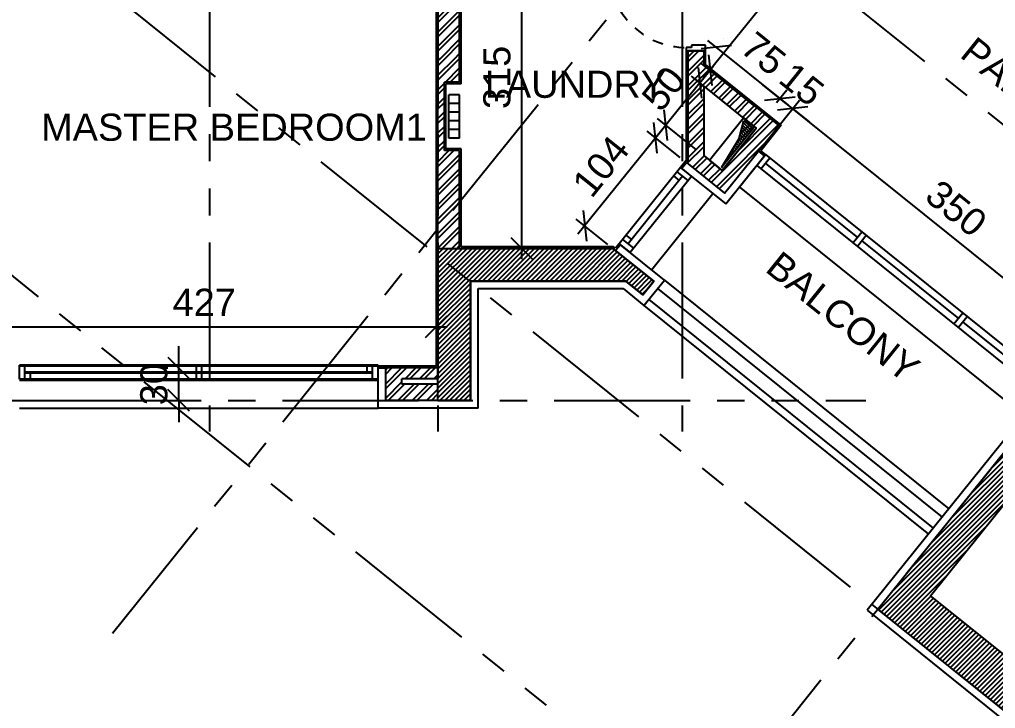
# Model space of a CAD drawing. Extents: x 83 to 143.2, y -2.6 to 70.8.
# Drawn here: x 99.73 to 108.71, y 39.16 to 45.51 of the extents above; entities that cross this region are included whole.
import ezdxf
from ezdxf.enums import TextEntityAlignment as Align

# ---------------------------------------------------------------- set-up
doc = ezdxf.new("R2010")
doc.units = 0
doc.header["$MEASUREMENT"] = 0
doc.header["$PDMODE"] = 3
doc.header["$PDSIZE"] = 0.3
doc.linetypes.add('AXIS_100$0$A-AXIS$0$PHANTOM', pattern=[2.5, 1.25, -0.25, 0.25, -0.25, 0.25, -0.25])
doc.linetypes.add('HIDDEN2', pattern=[0.1875, 0.125, -0.0625])
doc.layers.get('0').update_dxf_attribs({"linetype": 'CONTINUOUS'})
doc.layers.get('DEFPOINTS').update_dxf_attribs({"linetype": 'CONTINUOUS'})
for name, color, linetype in [('04', 4, 'CONTINUOUS'), ('A-ALU', 9, 'CONTINUOUS'), ('A-BALUST', 1, 'CONTINUOUS'), ('a-dim', 3, 'CONTINUOUS'), ('A-DOORS', 1, 'CONTINUOUS'), ('A-FC-PROJECTION', 8, 'HIDDEN2'), ('A-HATCH-CONC', 8, 'CONTINUOUS'), ('A-HATCH-WALL', 8, 'CONTINUOUS'), ('A-NOMENCLATURE', 3, 'CONTINUOUS'), ('A-PLASTER', 8, 'CONTINUOUS'), ('A-PROJECTION', 9, 'CONTINUOUS'), ('a-revetement', 1, 'CONTINUOUS'), ('a-shaft', 251, 'CONTINUOUS'), ('A-WALL', 4, 'CONTINUOUS'), ('AXIS_100$0$A-AXIS-100', 10, 'AXIS_100$0$A-AXIS$0$PHANTOM'), ('COLUMN', 2, 'CONTINUOUS'), ('S-8TH$0$A-SHAFT 7-8', 8, 'CONTINUOUS'), ('S-8TH$0$A-SHAFT 9-10TH', 9, 'CONTINUOUS'), ('S-8TH$0$A-STR 7-8TH', 2, 'CONTINUOUS')]:
    doc.layers.add(name, color=color, linetype=linetype)
doc.styles.add('A100-STEXT', font='ARIAL.TTF', dxfattribs={"height": 0.25})
doc.dimstyles.new('A100-DIM', dxfattribs={"dimtxt": 0.25, "dimasz": 0.2, "dimexe": 0.1, "dimexo": 0.3, "dimgap": 0.1, "dimtad": 1, "dimlfac": 100, "dimrnd": 0.5, "dimdsep": 46, "dimtxsty": 'A100-STEXT', "dimblk1": 'OBLIQUE', "dimblk2": 'OBLIQUE', "dimsah": 1, "dimcen": -0.05, "dimdle": 0.1, "dimclrd": 15, "dimclre": 15, "dimclrt": 256, "dimadec": 0, "dimazin": 0, "dimtfac": 0.28, "dimtix": 1, "dimtmove": 2, "dimatfit": 3, "dimldrblk": 'OBLIQUE', "dimfxl": 0, "dimtolj": 1, "dimarcsym": 0})
pattern_1 = [(45, (40.92615, 14.29517), (-0.06629126, 0.06629126), []), (45, (40.97035, 14.29517), (-0.06629126, 0.06629126), [])]

# ---------------------------------------------------------------- blocks, each defined once
blk = doc.blocks.new('_OBLIQUE')
at = {"color": 0, "linetype": 'ByBlock'}
blk.add_line((-0.5, -0.5), (0.5, 0.5), dxfattribs=at)
blk = doc.blocks.new('*D54')
at = {"layer": 'a-dim', "color": 15, "lineweight": -2}
for p, q in [((108.1202, 47.5744), (106.0208, 44.9639)), ((108.1626, 47.412), (108.1354, 47.4338)), ((106.484, 44.7197), (106.0055, 45.1045))]:
    blk.add_line(p, q, dxfattribs=at)
at = {"layer": 'DEFPOINTS', "color": 0}
for p in [(107.9288, 47.6), (106.0835, 45.0418), (106.7178, 44.5317)]:
    blk.add_point(p, dxfattribs=at)
at = {"layer": 'a-dim', "color": 15, "lineweight": -2, "xscale": 0.2, "yscale": 0.2, "zscale": 0.2}
for p, rotation in [((108.0575, 47.4965), 51.1937093686067), ((106.0835, 45.0418), 231.1937093686067)]:
    blk.add_blockref('_OBLIQUE', p, dxfattribs=dict(at, rotation=rotation))
at = {"layer": 'a-dim', "insert": (106.893, 46.4119), "char_height": 0.25, "attachment_point": 5, "rotation": 51.19371, "style": 'A100-STEXT'}
blk.add_mtext('\\A1;315', dxfattribs=at)
blk = doc.blocks.new('*D55')
at = {"layer": 'a-dim', "color": 15, "lineweight": -2}
for p, q in [((105.9894, 44.9249), (106.1148, 45.0808)), ((105.9894, 44.9249), (105.6761, 44.5353)), ((106.2731, 44.6968), (105.9115, 44.9876)), ((105.9598, 44.3072), (105.5982, 44.598)), ((105.6761, 44.5353), (105.5508, 44.3794))]:
    blk.add_line(p, q, dxfattribs=at)
at = {"layer": 'DEFPOINTS', "color": 0}
for p in [(105.6761, 44.5353), (106.5069, 44.5088), (106.1935, 44.1192)]:
    blk.add_point(p, dxfattribs=at)
at = {"layer": 'a-dim', "color": 15, "lineweight": -2, "xscale": 0.2, "yscale": 0.2, "zscale": 0.2}
for p, rotation in [((105.9894, 44.9249), 231.1937093686067), ((105.6761, 44.5353), 51.19370936860672)]:
    blk.add_blockref('_OBLIQUE', p, dxfattribs=dict(at, rotation=rotation))
at = {"layer": 'a-dim', "insert": (105.6554, 44.8728), "char_height": 0.25, "attachment_point": 5, "rotation": 51.19371, "style": 'A100-STEXT'}
blk.add_mtext('\\A1;50', dxfattribs=at)
blk = doc.blocks.new('*D56')
at = {"layer": 'a-dim', "color": 15, "lineweight": -2}
for p, q in [((105.6448, 44.4963), (104.8677, 43.53)), ((105.8073, 44.2373), (105.5042, 44.4811)), ((105.143, 43.4369), (104.8524, 43.6706))]:
    blk.add_line(p, q, dxfattribs=at)
at = {"layer": 'DEFPOINTS', "color": 0}
for p in [(106.0411, 44.0493), (104.9303, 43.608), (105.3768, 43.2489)]:
    blk.add_point(p, dxfattribs=at)
at = {"layer": 'a-dim', "color": 15, "lineweight": -2, "xscale": 0.2, "yscale": 0.2, "zscale": 0.2}
for p, rotation in [((105.5821, 44.4184), 51.1937093686067), ((104.9303, 43.608), 231.1937093686067)]:
    blk.add_blockref('_OBLIQUE', p, dxfattribs=dict(at, rotation=rotation))
at = {"layer": 'a-dim', "insert": (105.0788, 44.1558), "char_height": 0.25, "attachment_point": 5, "rotation": 51.19371, "style": 'A100-STEXT'}
blk.add_mtext('\\A1;104', dxfattribs=at)
blk = doc.blocks.new('*D68')
at = {"layer": 'a-dim', "color": 15, "lineweight": -2}
for p, q in [((106.7178, 44.5317), (106.9057, 44.7654)), ((109.6484, 42.4314), (106.7651, 44.7501)), ((109.4452, 42.3383), (109.6332, 42.572))]:
    blk.add_line(p, q, dxfattribs=at)
at = {"layer": 'DEFPOINTS', "color": 0}
for p in [(106.8431, 44.6875), (106.5298, 44.2979), (109.2572, 42.1045)]:
    blk.add_point(p, dxfattribs=at)
at = {"layer": 'a-dim', "color": 15, "lineweight": -2, "xscale": 0.2, "yscale": 0.2, "zscale": 0.2}
for p, rotation in [((106.8431, 44.6875), 141.1937093939583), ((109.5705, 42.4941), 321.1937093939583)]:
    blk.add_blockref('_OBLIQUE', p, dxfattribs=dict(at, rotation=rotation))
at = {"layer": 'a-dim', "insert": (108.3495, 43.7682), "char_height": 0.25, "attachment_point": 5, "rotation": 321.19371, "style": 'A100-STEXT'}
blk.add_mtext('\\A1;350', dxfattribs=at)
blk = doc.blocks.new('*D69')
at = {"layer": 'a-dim', "color": 15, "lineweight": -2}
for p, q in [((106.7262, 44.7815), (106.5703, 44.9068)), ((106.6949, 44.7426), (106.7888, 44.8594)), ((106.7178, 44.5317), (106.9057, 44.7654)), ((106.8431, 44.6875), (106.7262, 44.7815)), ((106.8431, 44.6875), (106.9989, 44.5621))]:
    blk.add_line(p, q, dxfattribs=at)
at = {"layer": 'DEFPOINTS', "color": 0}
for p in [(106.7262, 44.7815), (106.5069, 44.5088), (106.5298, 44.2979)]:
    blk.add_point(p, dxfattribs=at)
at = {"layer": 'a-dim', "color": 15, "lineweight": -2, "xscale": 0.2, "yscale": 0.2, "zscale": 0.2}
for p, rotation in [((106.7262, 44.7815), 321.1937093939572), ((106.8431, 44.6875), 141.1937093939572)]:
    blk.add_blockref('_OBLIQUE', p, dxfattribs=dict(at, rotation=rotation))
at = {"layer": 'a-dim', "insert": (106.9273, 44.9119), "char_height": 0.25, "attachment_point": 5, "rotation": 321.19371, "style": 'A100-STEXT'}
blk.add_mtext('\\A1;15', dxfattribs=at)
blk = doc.blocks.new('*D70')
at = {"layer": 'a-dim', "color": 15, "lineweight": -2}
for p, q in [((107.7408, 47.3662), (107.574, 47.1588)), ((107.5588, 47.2994), (112.6078, 43.239)), ((112.634, 43.4312), (112.4672, 43.2238))]:
    blk.add_line(p, q, dxfattribs=at)
at = {"layer": 'DEFPOINTS', "color": 0}
for p in [(107.9288, 47.6), (112.822, 43.6649), (112.5298, 43.3017)]:
    blk.add_point(p, dxfattribs=at)
at = {"layer": 'a-dim', "color": 15, "lineweight": -2, "xscale": 0.2, "yscale": 0.2, "zscale": 0.2}
for p, rotation in [((107.6367, 47.2367), 141.1937091495732), ((112.5298, 43.3017), 321.1937091495732)]:
    blk.add_blockref('_OBLIQUE', p, dxfattribs=dict(at, rotation=rotation))
at = {"layer": 'a-dim', "insert": (110.2259, 45.4466), "char_height": 0.25, "attachment_point": 5, "rotation": 321.19371, "style": 'A100-STEXT'}
blk.add_mtext('\\A1;628', dxfattribs=at)
blk = doc.blocks.new('*D84')
at = {"layer": 'a-dim', "color": 15, "lineweight": -2}
for p, q in [((101.1929, 42.3), (101.1929, 42.5)), ((101.0278, 42.3), (101.0929, 42.3)), ((101.1929, 42), (101.1929, 42.3)), ((99.9578, 42), (101.2929, 42)), ((101.1929, 42), (101.1929, 41.8))]:
    blk.add_line(p, q, dxfattribs=at)
at = {"layer": 'DEFPOINTS', "color": 0}
for p in [(101.1929, 42.3), (101.3278, 42.3), (99.6578, 42)]:
    blk.add_point(p, dxfattribs=at)
at = {"layer": 'a-dim', "color": 15, "lineweight": -2, "xscale": 0.2, "yscale": 0.2, "zscale": 0.2}
for p, rotation in [((101.1929, 42.3), 270), ((101.1929, 42), 90)]:
    blk.add_blockref('_OBLIQUE', p, dxfattribs=dict(at, rotation=rotation))
at = {"layer": 'a-dim', "insert": (100.9652, 42.15), "char_height": 0.25, "attachment_point": 5, "rotation": 90, "style": 'A100-STEXT'}
blk.add_mtext('\\A1;30', dxfattribs=at)
blk = doc.blocks.new('*D92')
at = {"layer": 'a-dim', "color": 15, "lineweight": -2}
for p, q in [((104.3501, 43.3), (104.3501, 46.65)), ((104.0278, 46.55), (104.4501, 46.55)), ((104.0278, 43.4), (104.4501, 43.4))]:
    blk.add_line(p, q, dxfattribs=at)
at = {"layer": 'DEFPOINTS', "color": 0}
for p in [(103.7278, 46.55), (104.3501, 46.55), (103.7278, 43.4)]:
    blk.add_point(p, dxfattribs=at)
at = {"layer": 'a-dim', "color": 15, "lineweight": -2, "xscale": 0.2, "yscale": 0.2, "zscale": 0.2}
for p, rotation in [((104.3501, 46.55), 90), ((104.3501, 43.4), 270)]:
    blk.add_blockref('_OBLIQUE', p, dxfattribs=dict(at, rotation=rotation))
at = {"layer": 'a-dim', "insert": (104.1224, 44.975), "char_height": 0.25, "attachment_point": 5, "rotation": 90, "style": 'A100-STEXT'}
blk.add_mtext('\\A1;315', dxfattribs=at)
blk = doc.blocks.new('*D93')
at = {"layer": 'a-dim', "color": 15, "lineweight": -2}
for p, q in [((99.2928, 42.8866), (99.2928, 42.7787)), ((103.5628, 42.8716), (103.5628, 42.7787)), ((99.1928, 42.6787), (103.6628, 42.6787))]:
    blk.add_line(p, q, dxfattribs=at)
at = {"layer": 'DEFPOINTS', "color": 0}
for p in [(103.5628, 42.6787), (99.2928, 42.5866), (103.5628, 42.5716)]:
    blk.add_point(p, dxfattribs=at)
at = {"layer": 'a-dim', "color": 15, "lineweight": -2, "xscale": 0.2, "yscale": 0.2, "zscale": 0.2, "rotation": 180}
blk.add_blockref('_OBLIQUE', (99.2928, 42.6787), dxfattribs=at)
at = {"layer": 'a-dim', "color": 15, "lineweight": -2, "xscale": 0.2, "yscale": 0.2, "zscale": 0.2}
blk.add_blockref('_OBLIQUE', (103.5628, 42.6787), dxfattribs=at)
at = {"layer": 'a-dim', "insert": (101.4278, 42.9042), "char_height": 0.25, "attachment_point": 5, "style": 'A100-STEXT'}
blk.add_mtext('\\A1;427', dxfattribs=at)
blk = doc.blocks.new('*D94')
at = {"layer": 'a-dim', "color": 15, "lineweight": -2}
for p, q in [((106.8041, 44.7188), (106.0631, 45.3147)), ((106.2038, 45.33), (106.2037, 45.33)), ((106.7889, 44.8595), (106.7888, 44.8594))]:
    blk.add_line(p, q, dxfattribs=at)
at = {"layer": 'DEFPOINTS', "color": 0}
for p in [(106.141, 45.252), (106.0158, 45.0963), (106.6009, 44.6257)]:
    blk.add_point(p, dxfattribs=at)
at = {"layer": 'a-dim', "color": 15, "lineweight": -2, "xscale": 0.2, "yscale": 0.2, "zscale": 0.2}
for p, rotation in [((106.141, 45.252), 141.1937093974417), ((106.7262, 44.7815), 321.1937093974416)]:
    blk.add_blockref('_OBLIQUE', p, dxfattribs=dict(at, rotation=rotation))
at = {"layer": 'a-dim', "insert": (106.576, 45.1938), "char_height": 0.25, "attachment_point": 5, "rotation": 321.19371, "style": 'A100-STEXT'}
blk.add_mtext('\\A1;75', dxfattribs=at)
blk = doc.blocks.new('A$C3405169C')
at = {"layer": 'A-ALU'}
for p, q in [((14.8628, 44.1644), (14.9443, 44.2657)), ((14.9018, 44.1331), (14.9833, 44.2344)), ((15.8327, 43.5513), (15.7512, 43.45)), ((15.8716, 43.52), (15.7902, 43.4187)), ((16.6785, 42.7042), (16.76, 42.8055)), ((16.7175, 42.6729), (16.799, 42.7742)), ((17.4422, 42.0901), (17.5237, 42.1914)), ((17.4812, 42.0587), (17.5626, 42.1601))]:
    blk.add_line(p, q, dxfattribs=at)
for points in [[(14.9443, 44.2657), (17.5626, 42.1601)], [(14.8628, 44.1644), (17.4812, 42.0587)], [(14.9425, 44.1837), (15.7919, 43.5006)], [(15.8309, 43.4693), (16.7193, 42.7549)], [(16.7582, 42.7236), (17.4829, 42.1407)]]:
    blk.add_lwpolyline(points, dxfattribs=at)
blk = doc.blocks.new('A$C424D7636')
at = {"layer": 'A-ALU'}
for p, q in [((14.1608, 44.1451), (13.5968, 43.4438)), ((14.1294, 44.1062), (14.2307, 44.0247)), ((14.1608, 44.1451), (14.2621, 44.0637)), ((14.1801, 44.0654), (13.6787, 43.442)), ((14.2621, 44.0637), (13.6981, 43.3623)), ((14.0981, 44.0672), (14.1488, 44.0265)), ((13.6281, 43.4828), (13.7294, 43.4013)), ((13.6594, 43.5217), (13.7101, 43.481)), ((13.5968, 43.4438), (13.6981, 43.3623)), ((11.3784, 42.325), (8.0784, 42.325)), ((8.0784, 42.195), (8.0784, 42.325)), ((8.1284, 42.195), (8.1284, 42.325)), ((9.7034, 42.325), (9.7034, 42.195)), ((9.7534, 42.325), (9.7534, 42.195)), ((11.2784, 42.26), (11.2784, 42.325)), ((11.3284, 42.195), (11.3284, 42.325)), ((11.3784, 42.195), (11.3784, 42.325)), ((11.3284, 42.26), (8.1284, 42.26)), ((8.1784, 42.195), (8.1784, 42.26)), ((11.3784, 42.195), (8.0784, 42.195))]:
    blk.add_line(p, q, dxfattribs=at)
blk.add_blockref('A$C3405169C', (0, 0), dxfattribs=at)

msp = doc.modelspace()

# ---------------------------------------------------------------- hatches: boundary and pattern name
at = {"layer": 'A-HATCH-CONC'}
h = msp.add_hatch(dxfattribs=at)
h.set_pattern_fill('ANSI31', color=256, scale=0.25, style=0)
h.set_pattern_definition([(45, (91.649424, -3e-10), (-0.022097087, 0.022097087), [])])
h.paths.add_polyline_path([(105.18893, 43.4), (103.57779, 43.4), (103.57779, 42), (103.87779, 42), (103.87779, 43.1), (105.30666, 43.1), (105.4644, 42.97315), (105.56467, 43.09783)])
at = {"layer": 'A-HATCH-CONC', "ltscale": 4}
h = msp.add_hatch(dxfattribs=at)
h.set_pattern_fill('ANSI31', color=256, scale=0.25, style=0)
h.set_pattern_definition([(45, (91.649424, -3e-10), (-0.022097087, 0.022097087), [])])
h.paths.add_polyline_path([(111.31872, 42.11482), (112.56551, 41.11206), (112.59684, 41.15103), (112.83062, 40.96301), (112.5486, 40.61233), (112.74341, 40.45565), (113.18217, 41.00124), (110.25992, 43.35132), (110.07193, 43.11758), (111.00703, 42.36551), (110.19234, 41.35247), (109.25721, 42.10449), (107.62782, 40.07839), (110.55008, 37.72831), (111.05143, 38.35172), (110.85661, 38.5084), (110.5746, 38.15773), (110.34082, 38.34573), (110.37216, 38.3847), (109.12533, 39.3874)])
h.paths.add_polyline_path([(110.00433, 41.11869), (108.81362, 39.63807), (108.11228, 40.2021), (109.30301, 41.68273)], flags=16)
at = {"layer": 'A-HATCH-WALL'}
h = msp.add_hatch(dxfattribs=at)
h.set_pattern_fill('ANSI32', color=256, scale=0.25, style=0)
h.set_pattern_definition(pattern_1)
h.paths.add_polyline_path([(103.57779, 45.1504), (103.77779, 45.1504), (103.77779, 46.09), (103.57779, 46.09), (103.57779, 45.875), (103.57779, 45.725)])
h = msp.add_hatch(dxfattribs=at)
h.set_pattern_fill('ANSI32', color=256, scale=0.25, style=0)
h.set_pattern_definition([(45, (37.8651, 18.3827), (-0.06629126, 0.06629126), []), (45, (37.9093, 18.3827), (-0.06629126, 0.06629126), [])])
h.paths.add_polyline_path([(106.50688, 44.5088), (106.19354, 44.11917), (106.02779, 44.25246), (106.02779, 44.89409)], flags=16)
h.paths.add_polyline_path([(106.39304, 44.57468), (106.47876, 44.50575), (106.19049, 44.14729), (106.35217, 44.41156)], flags=0)
h.paths.add_polyline_path([(106.02779, 45.08657), (106.02779, 45.22074), (105.87779, 45.22074), (105.87779, 44.20525), (105.86575, 44.19028), (106.21643, 43.90827), (106.71778, 44.53169)])
h = msp.add_hatch(dxfattribs=at)
h.set_pattern_fill('ANSI32', color=256, scale=0.25, style=0)
h.set_pattern_definition(pattern_1)
h.paths.add_polyline_path([(103.57779, 43.4), (103.77779, 43.4), (103.77779, 44.30096), (103.63779, 44.30096), (103.63779, 44.93096), (103.77779, 44.93096), (103.77779, 45.1504), (103.57779, 45.1504)])
h = msp.add_hatch(dxfattribs=at)
h.set_pattern_fill('ANSI32', color=256, scale=0.25, style=0)
h.set_pattern_definition([(45, (-264990.61058, -15176.9885), (-0.066291260736, 0.066291260736), []), (45, (-264990.56639, -15176.9885), (-0.066291260736, 0.066291260736), [])])
h.paths.add_polyline_path([(103.24779, 42.2), (103.57779, 42.2), (103.57779, 42.3), (103.09779, 42.3), (103.09779, 42), (103.57779, 42), (103.57779, 42.15), (103.24779, 42.15)])
at = {"layer": 'a-shaft'}
h = msp.add_hatch(dxfattribs=at)
h.set_pattern_fill('_USER,_O', color=256, scale=0.02, angle=315, pattern_type=0)
h.set_pattern_definition([(315, (-338284.897307, -23743.371716), (0.0141421356237, 0.0141421356237), [])])
h.paths.add_polyline_path([(106.35217, 44.41156), (106.19049, 44.14729), (106.47876, 44.50575), (106.39304, 44.57468)])

# ---------------------------------------------------------------- linework, layer by layer
at = {"layer": '04', "color": 11}
for p, q in [((103.67779, 44.41596), (103.67779, 44.81596)), ((103.77779, 44.81596), (103.67779, 44.81596)), ((103.77779, 44.81596), (103.67779, 44.81596)), ((103.77779, 44.73596), (103.67779, 44.73596)), ((103.77779, 44.41596), (103.77779, 44.81596)), ((103.77779, 44.65596), (103.67779, 44.65596)), ((103.77779, 44.57596), (103.67779, 44.57596)), ((103.77779, 44.49596), (103.67779, 44.49596)), ((103.77779, 44.41596), (103.67779, 44.41596))]:
    msp.add_line(p, q, dxfattribs=at)
at = {"layer": 'A-ALU'}
for p, q in [((105.8102, 44.14513), (105.24618, 43.44379)), ((105.77886, 44.10617), (105.88017, 44.0247)), ((105.8102, 44.14513), (105.9115, 44.06366)), ((105.82952, 44.06544), (105.32816, 43.44202)), ((105.9115, 44.06366), (105.34748, 43.36232)), ((105.74753, 44.06721), (105.79818, 44.02647)), ((106.11022, 43.90386), (105.5462, 43.20252)), ((105.27751, 43.48276), (105.37882, 43.40129)), ((105.30885, 43.52172), (105.3595, 43.48098)), ((105.24618, 43.44379), (105.34748, 43.36232)), ((103.02779, 42.315), (99.72779, 42.315)), ((99.77779, 42.185), (99.77779, 42.315)), ((101.35279, 42.315), (101.35279, 42.185)), ((101.40279, 42.315), (101.40279, 42.185)), ((102.92779, 42.25), (102.92779, 42.315)), ((102.97779, 42.185), (102.97779, 42.315)), ((103.02779, 42.185), (103.02779, 42.315)), ((102.97779, 42.25), (99.77779, 42.25)), ((99.82779, 42.185), (99.82779, 42.25)), ((103.02779, 42.185), (99.72779, 42.185))]:
    msp.add_line(p, q, dxfattribs=at)
msp.add_lwpolyline([(106.35244, 43.96571), (108.97079, 41.86003)], dxfattribs=at)
msp.add_lwpolyline([(106.35244, 43.96571), (108.97079, 41.86003)], dxfattribs=at)
at = {"layer": 'A-BALUST'}
for points in [[(105.60042, 43.03059), (108.21876, 40.92491)], [(105.60042, 43.03059), (108.21876, 40.92491)], [(105.66309, 43.10851), (108.28143, 41.00284)], [(105.66309, 43.10851), (108.28143, 41.00284)]]:
    msp.add_lwpolyline(points, dxfattribs=at)
at = {"layer": 'A-DOORS'}
for p, q in [((105.91279, 45.25074), (105.86279, 45.25074)), ((105.86279, 45.25074), (105.86279, 45.22074)), ((106.04279, 45.27074), (105.91279, 45.27074)), ((105.91279, 45.27074), (105.91279, 45.25074)), ((106.04279, 45.22074), (106.04279, 45.27074))]:
    msp.add_line(p, q, dxfattribs=at)
at = {"layer": 'A-FC-PROJECTION', "ltscale": 0.5}
msp.add_arc((105.86165, 45.95799), 0.70726, 179.604792, 270.092593, dxfattribs=at)
at = {"layer": 'A-PLASTER'}
for p, q in [((103.79279, 44.91596), (103.79279, 46.075)), ((103.56279, 45.71), (103.56279, 42.315)), ((105.86279, 45.22074), (106.04279, 45.22074)), ((106.04279, 45.09376), (106.04279, 45.22074)), ((106.73887, 44.53398), (106.04279, 45.09376)), ((103.65279, 44.31596), (103.65279, 44.91596)), ((103.79279, 44.91596), (103.65279, 44.91596)), ((106.73887, 44.53398), (106.55086, 44.3002)), ((103.79279, 44.31596), (103.65279, 44.31596)), ((103.79279, 43.415), (103.79279, 44.31596)), ((106.59372, 44.26573), (106.55086, 44.3002)), ((106.59372, 44.26573), (106.57805, 44.24625)), ((105.19422, 43.415), (103.79279, 43.415)), ((105.21171, 43.40093), (105.19422, 43.415)), ((105.24618, 43.44379), (105.21171, 43.40093)), ((105.25787, 43.43439), (105.24618, 43.44379)), ((103.56279, 42.315), (103.02779, 42.315))]:
    msp.add_line(p, q, dxfattribs=at)
msp.add_lwpolyline([(105.86279, 45.22074), (105.86279, 44.21054), (105.8102, 44.14513)], dxfattribs=at)
at = {"layer": 'A-PROJECTION'}
msp.add_line((99.72779, 41.93), (103.02779, 41.93), dxfattribs=at)
for points in [[(105.47508, 42.87473), (108.09342, 40.76906)], [(105.51895, 42.92928), (108.13729, 40.8236)]]:
    msp.add_lwpolyline(points, dxfattribs=at)
at = {"layer": 'a-revetement'}
for p, q in [((106.58432, 44.25404), (106.52977, 44.29791)), ((106.22711, 43.80986), (106.58432, 44.25404)), ((106.22711, 43.80986), (106.57805, 44.24625)), ((105.82189, 44.13573), (105.86575, 44.19028)), ((105.82189, 44.13573), (106.22711, 43.80986)), ((105.82189, 44.13573), (106.22711, 43.80986)), ((105.25787, 43.43439), (105.214, 43.37984)), ((105.66309, 43.10851), (105.25787, 43.43439)), ((103.94779, 43.03), (105.28201, 43.03)), ((103.94779, 41.93), (103.94779, 43.03)), ((105.28201, 43.03), (105.47508, 42.87473)), ((105.47508, 42.87473), (105.66309, 43.10851)), ((103.02779, 41.93), (103.02779, 42.3)), ((103.02779, 42.3), (103.09779, 42.3)), ((109.20266, 42.14836), (107.5294, 40.06771)), ((103.94779, 41.93), (103.02779, 41.93)), ((107.5294, 40.06771), (110.56076, 37.62989))]:
    msp.add_line(p, q, dxfattribs=at)
at = {"layer": 'a-shaft'}
msp.add_lwpolyline([(106.39304, 44.57468), (106.47876, 44.50575), (106.19049, 44.14729), (106.35217, 44.41156), (106.39304, 44.57468)], dxfattribs=at)
at = {"layer": 'A-WALL'}
for p, q in [((103.77779, 44.93096), (103.77779, 46.09)), ((103.57779, 43.4), (103.57779, 45.725)), ((105.87779, 45.22074), (105.87779, 44.20525)), ((106.02779, 45.22074), (105.87779, 45.22074)), ((106.02779, 45.08657), (106.02779, 45.22074)), ((106.02779, 45.15074), (106.02779, 45.19)), ((106.71778, 44.53169), (106.02779, 45.08657)), ((103.63779, 44.30096), (103.63779, 44.93096)), ((103.77779, 44.93096), (103.63779, 44.93096)), ((106.02779, 44.25246), (106.02779, 44.89409)), ((106.50688, 44.5088), (106.02779, 44.89409)), ((106.19354, 44.11917), (106.50688, 44.5088)), ((106.21643, 43.90827), (106.71778, 44.53169)), ((103.77779, 44.30096), (103.63779, 44.30096)), ((103.77779, 43.4), (103.77779, 44.30096)), ((105.87779, 44.20525), (105.86575, 44.19028)), ((106.02779, 44.25246), (106.19354, 44.11917)), ((105.86575, 44.19028), (106.21643, 43.90827)), ((103.57779, 42.3), (103.09779, 42.3)), ((103.09779, 42), (103.09779, 42.3)), ((103.24779, 42.15), (103.24779, 42.2)), ((103.57779, 42.2), (103.24779, 42.2)), ((103.57779, 42.15), (103.24779, 42.15)), ((103.57779, 42), (103.09779, 42))]:
    msp.add_line(p, q, dxfattribs=at)
at = {"layer": 'AXIS_100$0$A-AXIS-100'}
for p, q in [((100.58375, 39.85624), (122.03515, 66.5304)), ((101.47779, 63.4533), (101.47779, 41.71458)), ((103.57779, 63.4533), (103.57779, 41.71458)), ((105.82779, 63.4533), (105.82779, 41.71458)), ((104.75284, 36.50345), (126.20424, 63.17761)), ((127.54157, 29.45339), (91.75227, 58.2352)), ((124.90948, 26.18046), (89.12018, 54.96227)), ((123.28009, 24.15436), (87.49078, 52.93617)), ((89.64942, 42), (107.518, 42))]:
    msp.add_line(p, q, dxfattribs=at)
at = {"layer": 'COLUMN'}
for p, q in [((103.57779, 42), (103.57779, 43.4)), ((103.57779, 43.4), (105.18893, 43.4)), ((105.56467, 43.09783), (105.18893, 43.4)), ((103.87779, 42), (103.87779, 43.1)), ((103.87779, 43.1), (105.30666, 43.1)), ((105.30666, 43.1), (105.4644, 42.97315)), ((105.4644, 42.97315), (105.56467, 43.09783)), ((103.57779, 42), (103.87779, 42))]:
    msp.add_line(p, q, dxfattribs=at)
at = {"layer": 'S-8TH$0$A-SHAFT 7-8'}
msp.add_lwpolyline([(106.07665, 44.21317), (106.38999, 44.6028), (106.50688, 44.5088), (106.19354, 44.11917)], close=True, dxfattribs=at)
at = {"layer": 'S-8TH$0$A-SHAFT 9-10TH'}
msp.add_lwpolyline([(106.38999, 44.6028), (106.50688, 44.5088), (106.19354, 44.11917), (106.07665, 44.21317)], close=True, dxfattribs=at)
at = {"layer": 'S-8TH$0$A-STR 7-8TH'}
for points in [[(105.18893, 43.4), (105.56467, 43.09783), (105.4644, 42.97315), (105.30666, 43.1), (103.87779, 43.1), (103.87779, 42), (103.57779, 42), (103.57779, 43.4)], [(110.00433, 41.11869), (108.81362, 39.63807), (108.11228, 40.2021), (109.30301, 41.68273)]]:
    msp.add_lwpolyline(points, close=True, dxfattribs=at)
msp.add_lwpolyline([(112.74346, 40.45562), (112.5486, 40.61233), (112.83062, 40.96301), (112.59684, 41.15103), (112.56551, 41.11206), (111.31872, 42.11482), (109.12533, 39.3874), (110.37216, 38.3847), (110.34082, 38.34573), (110.5746, 38.15773), (110.85661, 38.5084), (111.05143, 38.35172), (110.55008, 37.72831), (107.62782, 40.07839), (109.25721, 42.10449), (110.19234, 41.35247), (111.00703, 42.36551), (110.07193, 43.11758), (110.25992, 43.35132), (113.18217, 41.00124), (112.74341, 40.45565)], dxfattribs=at)

# ---------------------------------------------------------------- block references
at = {"layer": 'A-ALU'}
for name in ['A$C424D7636', 'A$C3405169C']:
    msp.add_blockref(name, (91.64942, 0), dxfattribs=at)

# ---------------------------------------------------------------- texts
at = {"layer": 'A-NOMENCLATURE', "style": 'A100-STEXT'}
for s, p in [('PANTRY', (109.00162, 44.82333)), ('BALCONY', (107.30788, 42.76999))]:
    msp.add_text(s, height=0.25, rotation=321.19, dxfattribs=at).set_placement(p, align=Align.MIDDLE)
for s, p in [('LAUNDRY', (104.84435, 44.91007)), ('MASTER BEDROOM1', (101.7015, 44.51646))]:
    msp.add_text(s, height=0.25, dxfattribs=at).set_placement(p, align=Align.MIDDLE)

# ---------------------------------------------------------------- dimensions: what is measured, and where the dimension line sits
at = {"layer": 'a-dim'}
for base, p1, p2, angle, picture, middle in [((106.08345, 45.04181), (107.92884, 47.6), (106.71778, 44.53169), 51.193709, '*D54', (106.89303, 46.41188)), ((104.35012, 46.55), (103.72779, 43.4), (103.72779, 46.55), 90, '*D92', (104.12239, 44.975)), ((105.6761, 44.53529), (106.50688, 44.5088), (106.19354, 44.11917), 51.193709, '*D55', (105.65538, 44.87277)), ((106.72618, 44.78148), (106.52977, 44.29791), (106.50688, 44.5088), 321.193709, '*D69', (106.92728, 44.91188)), ((104.93034, 43.60796), (106.04109, 44.04928), (105.3768, 43.24892), 51.193709, '*D56', (105.07883, 44.15584)), ((101.19291, 42.3), (99.65779, 42), (101.32779, 42.3), 90, '*D84', (100.96519, 42.15))]:
    dim = msp.add_linear_dim(base=base, p1=p1, p2=p2, angle=angle, dimstyle='A100-DIM', dxfattribs=at)
    dim.commit()
    dim.dimension.update_dxf_attribs({"geometry": picture, "text_midpoint": middle})
for p1, p2, distance, picture, middle in [((107.92884, 47.6), (112.82197, 43.66493), -0.46614, '*D70', (110.22594, 45.44661)), ((106.60089, 44.62569), (106.01575, 45.09626), -0.19992, '*D94', (106.57595, 45.19376)), ((109.25721, 42.10449), (106.52977, 44.29791), -0.49992, '*D68', (108.3495, 43.76824))]:
    dim = msp.add_aligned_dim(p1=p1, p2=p2, distance=distance, dimstyle='A100-DIM', dxfattribs=at)
    dim.commit()
    dim.dimension.update_dxf_attribs({"geometry": picture, "text_midpoint": middle})
dim = msp.add_linear_dim(base=(103.56279, 42.67866), p1=(99.29279, 42.58659), p2=(103.56279, 42.57159), dimstyle='A100-DIM', dxfattribs=at)
dim.commit()
dim.dimension.update_dxf_attribs({"geometry": '*D93', "text_midpoint": (101.42779, 42.90417)})

doc.saveas('drawing.dxf')
